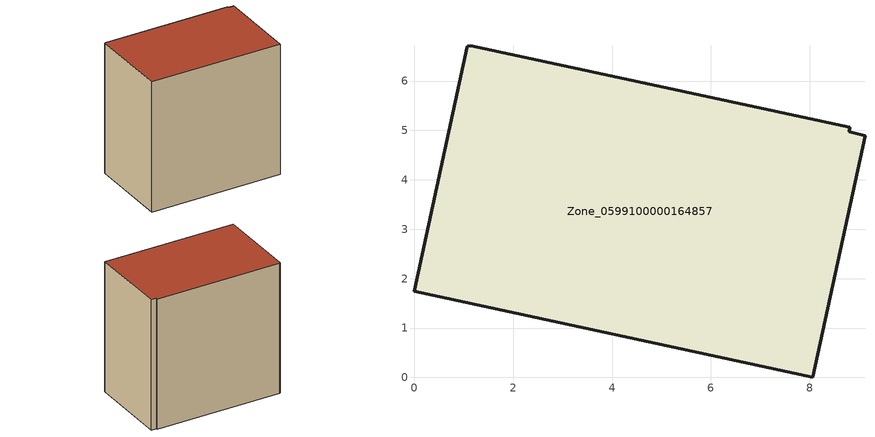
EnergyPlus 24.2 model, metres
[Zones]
Zone_0599100000164857
 floor ground (C_G): 1.06,6.7 1.13,6.72 8.81,5.06 8.8,4.97 9.12,4.9 8.06,0 0,1.74 z0
 wall outside (C_F): 8.06,0 9.12,4.9 8.8,4.97 8.81,5.06 1.13,6.72 1.06,6.7 0,1.74 8.06,0 z0:8.24
 roof outside (C_R): 1.13,6.72 1.06,6.7 0,1.74 8.06,0 9.12,4.9 8.8,4.97 8.81,5.06 z8.24
[BUILDING]
Pand.0599100000164857: North Axis=0; Terrain=City; Loads Convergence Tolerance Value=0.04; Temperature Convergence Tolerance Value=0.4; Solar Distribution=FullExterior; Maximum Number of Warmup Days=25; Minimum Number of Warmup Days=1
[Site:Location]
Rotterdam.The.Hague.AP_ZH_NLD Design_Conditions: Latitude=51.96; Longitude=4.45; Time Zone=1; Elevation=-4.5
[SITE:GROUNDTEMPERATURE:BUILDINGSURFACE]
18, 18, 18, 18, 18, 18, 18, 18, 18, 18, 18, 18
[MATERIAL] Thermal Absorptance=0.9; Solar Absorptance=0.7; Visible Absorptance=0.7
Name | Roughness | Thickness | Conductivity | Density | Specific Heat
G.TI.1975-1991 | MediumSmooth | 0.15 | 0.288461 | 540 | 1210
F.TI.1975-1991 | Rough | 0.3 | 0.230769 | 1920 | 840
R.TI.1975-1991 | MediumRough | 0.2 | 0.153846 | 1500 | 1000
[CONSTRUCTION]
C_G: G.TI.1975-1991
C_F: F.TI.1975-1991
C_R: R.TI.1975-1991
[ZONE]
Zone_0599100000164857: Type=1; Multiplier=1; Ceiling Height=Autocalculate; Volume=Autocalculate; Floor Area=autocalculate; Part of Total Floor Area=Yes
[ZONEINFILTRATION:DESIGNFLOWRATE]
Infil_Zone_0599100000164857: Zone or ZoneList or Space or SpaceList=Zone_0599100000164857; Schedule=AlwaysOn; Design Flow Rate Calculation Method=Flow/Area; Flow Rate per Floor Area=0.003; Constant Term Coefficient=1; Temperature Term Coefficient=0; Velocity Term Coefficient=0; Velocity Squared Term Coefficient=0
[HVACTEMPLATE:ZONE:IDEALLOADSAIRSYSTEM]
Zone_0599100000164857: Maximum Heating Supply Air Temperature=50; Minimum Cooling Supply Air Temperature=13; Maximum Heating Supply Air Humidity Ratio=0.0156; Minimum Cooling Supply Air Humidity Ratio=0.0077; Heating Limit=NoLimit; Cooling Limit=NoLimit; Dehumidification Control Type=ConstantSensibleHeatRatio; Cooling Sensible Heat Ratio=0.7; Dehumidification Setpoint=60; Humidification Control Type=None; Humidification Setpoint=30; Outdoor Air Method=None; Outdoor Air Flow Rate per Person=0.00944; Outdoor Air Flow Rate per Zone Floor Area=0; Outdoor Air Flow Rate per Zone=0; Demand Controlled Ventilation Type=None; Outdoor Air Economizer Type=NoEconomizer; Heat Recovery Type=None; Sensible Heat Recovery Effectiveness=0.7; Latent Heat Recovery Effectiveness=0.65
[ZONECONTROL:THERMOSTAT]
ThermostatControl_Zone_0599100000164857: Zone or ZoneList=Zone_0599100000164857; Control Type Schedule=DualSetpointControlType; Control 1=Thermostat_Zone_0599100000164857; Temperature Difference Between Cutout And Setpoint=0
[THERMOSTATSETPOINT:DUALSETPOINT]
Thermostat_Zone_0599100000164857: Heating Setpoint Temperature Schedule=HeatingSetpoint_Zone_0599100000164857; Cooling Setpoint Temperature Schedule=CoolingSetpoint_Zone_0599100000164857
[SCHEDULE:COMPACT]
HeatingSetpoint_Zone_0599100000164857: Through: 12/31, For: AllDays, Until: 24:00, 21
CoolingSetpoint_Zone_0599100000164857: Through: 12/31, For: AllDays, Until: 24:00, 24
DualSetpointControlType: Through: 12/31, For: AllDays, Until: 24:00, 4
AlwaysOn: Through: 12/31, For: AllDays, Until: 24:00, 1
